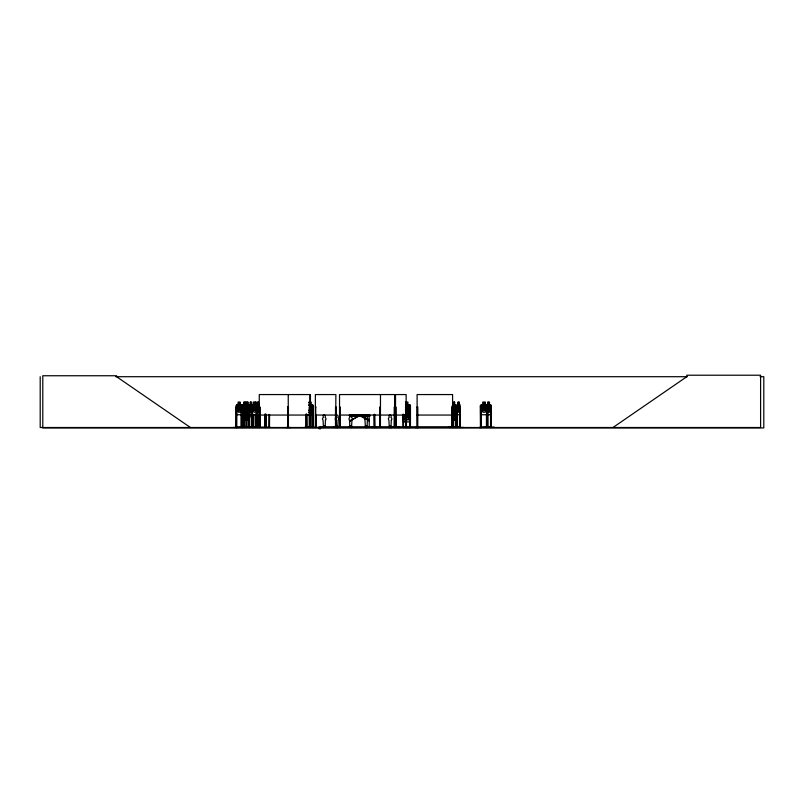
<?xml version="1.0" encoding="UTF-8"?>
<svg xmlns="http://www.w3.org/2000/svg" width="804" height="804" viewBox="0 0 804 804"><rect width="100%" height="100%" fill="white"/><g stroke="black" fill="none" stroke-linecap="round" stroke-linejoin="round"><path stroke-width="1.21" d="M306.746 427.487L306.696 414.251M337.811 426.733L338.172 420.15A1.708 1.708 0 0 0 337.811 417.457C339.037 416.06 336.695 413.477 336.102 415.618M351.579 426.733L351.931 420.15A1.708 1.708 0 0 0 351.579 417.457L351.579 415.618M406.683 418.582L406.734 418.09M459.717 414.753L460.119 412.231M452.22 410.201L452.642 407.678L455.305 407.678L455.617 410.201M455.265 414.753L455.697 412.231M460.421 427.437L459.767 426.763M250.366 402.06L250.406 404.673L249.682 405.507L250.687 408.382L249.722 411.296L250.999 408.934L252.044 411.447M448.944 427.437L463.777 427.437M455.647 427.487L455.255 404.583L455.657 412.251M487.505 405.598L489.395 405.507L489.395 410.211L487.988 410.211L487.938 405.477L488.762 407.809L490.058 405.598L489.093 408.402L490.088 411.387L488.792 408.934L487.566 411.437M490.39 414.673L490.892 412.231L490.43 414.753L481.264 414.753L480.46 412.251M370.855 427.437L377.568 427.507M318.736 427.437L304.374 427.396M251.873 427.487L251.923 426.763M239.16 427.437L269.652 427.115M251.562 427.487L251.632 407.015L252.335 407.015L252.215 427.437M251.763 427.437L251.843 405.487L252.506 404.583L251.964 405.517M483.405 427.437L494.199 427.075M244.104 410.181L244.758 407.678L249.23 407.678L249.813 410.191M244.175 410.201L244.808 407.678M249.753 412.251L249.059 414.753L244.627 414.753L244.104 412.241M241.29 414.673L241.934 412.231M241.341 414.753L242.054 412.251L242.054 405.477L241.371 404.583L236.848 404.583M256.898 414.673L257.541 412.231M256.948 414.753L257.652 412.251L256.888 402.06L258.406 402.06L259.079 410.211L258.355 412.231L257.009 412.231M453.355 417.758L453.315 420.371L454.521 420.371L453.355 420.281L452.863 416.924L453.627 414.03L453.034 410.985L453.848 413.497L454.833 411.045L454.089 414.05L454.813 416.834L454.521 402.06M454.451 420.371L455.054 412.211L454.491 405.507L453.376 405.457L452.903 427.507M486.973 414.753L487.726 412.241M241.27 427.396L241.23 407.015L241.934 407.015M246.124 427.457L246.888 426.763L246.838 427.507L246.818 420.271M312.233 414.673L313.037 412.231M313.108 412.251L312.294 414.753L306.927 414.753M233.512 427.437L238.547 427.507M248.868 427.457L248.999 416.663M249.119 427.437L249.119 407.015M244.064 409.296L243.401 411.296L243.913 411.306M252.175 405.759L251.29 408.402L251.913 410.221M409.527 414.673L410.372 412.231M410.452 412.251L409.588 414.753L403.668 414.753M410.452 417.155L409.588 419.658L403.668 419.658L402.894 417.155M409.527 421.849L410.372 419.407L409.588 421.929L403.668 421.929L402.894 419.427M487.505 411.135L488.47 408.382L487.857 406.633M457.255 404.583L457.174 414.753L459.787 414.753L460.079 412.251M452.702 404.583L452.381 412.231M455.215 417.849L455.617 416.914L455.295 417.849L454.451 417.849M481.355 427.437L481.184 407.015L480.44 407.015M339.419 427.095L332.705 427.507M402.693 427.437L409.99 427.507M246.054 410.201L245.109 412.211L245.109 416.924L246.054 417.758L246.044 420.371L247.863 420.281L247.813 417.758L248.748 416.924C247.552 415.889 249.461 398.161 247.24 408.402L248.486 411.387L246.858 408.934L245.23 411.387L246.456 408.382L245.28 405.507L246.828 407.809L247.823 405.528L246.054 405.507L246.054 410.211L247.813 410.201M246.054 402.151L246.054 404.673L245.109 405.507L245.109 410.211L246.054 412.231L246.054 416.924L247.029 414.623L248.486 416.974L247.401 414.05L248.346 410.985L246.999 413.497L245.381 411.045L246.627 414.03L245.411 416.834L247.813 416.924L247.813 412.211L248.748 410.211L248.748 405.507L247.813 404.673L247.873 402.06L245.934 402.06L245.994 404.673M242.567 427.507L242.587 405.487L242.979 404.583L249.089 404.583M242.587 405.487L243.049 404.583M248.908 405.487L249.371 404.583L259.34 404.583M248.959 405.517L249.391 404.673M367.056 419.608L369.368 420.442L360.403 416.09M367.187 419.678L361.096 416.09M309.61 407.809C310.354 403.98 313.228 405.497 310.103 408.402C313.158 411.457 310.615 412.934 309.651 408.934M405.799 410.512L406.553 409.085M406.151 413.296C402.623 416.904 405.729 417.658 406.683 413.849C407.698 417.648 410.683 416.894 407.186 413.306C410.502 410.372 407.638 408.904 406.643 412.723L405.799 411.236M409.105 415.125L407.849 417.145L405.497 417.145L404.231 415.125L404.241 417.397L405.497 419.407L407.849 419.407L409.115 417.397L409.105 410.422L407.849 409.578M249.129 417.758L249.813 416.944L249.753 405.477L249.039 404.583M249.16 417.849L249.813 416.944M350.122 415.005L349.871 417.457A1.708 1.708 0 0 0 349.519 420.15L349.871 426.733M487.234 405.507L487.988 404.673L488.008 402.06L488.058 404.673M480.44 427.507L480.43 405.477L481.315 404.583L490.48 404.583L491.013 405.477L490.41 404.583M358.956 414.894L361.127 415.176M323.67 427.497C322.253 428.291 323.218 425.316 323.178 427.105M325.037 427.366L325.54 426.391L325.339 427.105M338.404 427.507L335.479 427.487L335.519 407.015L336.102 407.015L335.65 427.386M338.213 427.386L337.549 427.497L338.263 427.376M338.042 427.487L338.243 426.391L338.042 427.105M349.74 427.487L349.449 426.391L349.639 427.105M351.308 427.487L352.011 426.391L351.81 427.105M351.84 427.507L349.469 427.376M365.217 427.487L364.916 426.391L365.116 427.105M367.177 427.497L367.478 426.391L367.287 427.105M367.348 427.497L365.116 427.497M388.995 427.507C389.809 428.19 387.88 425.879 389.025 427.105M391.056 427.507L391.578 427.497L389.025 427.477M253.883 402.151L253.883 404.673L252.918 405.507L252.918 410.211L253.883 412.231L255.672 412.231L256.637 410.211L256.637 405.507L255.672 404.673L255.682 402.06M482.973 404.673L481.757 405.507L481.757 410.211L482.973 412.231L485.234 412.231L486.45 410.211L486.45 405.507L485.234 404.673L485.314 402.06L482.862 402.06L482.943 404.673M612.99 427.507L686.797 376.704L686.797 375.217L760.594 375.217L760.594 427.507L40.2 427.507L40.2 376.704M249.753 405.477L250.979 407.809L252.215 405.598M358.262 416.09L352.172 419.678M352.212 419.296L350.142 420.733L358.956 416.09M335.841 427.507L336.183 427.366M406.673 409.105C406.452 411.196 411.467 413.417 407.186 408.402C410.502 405.467 407.638 403.99 406.643 407.809L405.799 406.332M115.655 376.704L687.179 376.704M760.031 376.704L763.8 376.704L763.8 427.929L42.793 427.929L42.793 375.749L116.6 375.749L116.6 376.704L190.397 427.507M308.625 402.151L310.826 402.06L310.826 404.583L311.892 405.507L311.892 410.211L310.756 412.231L308.625 412.231M405.417 402.06L407.929 402.06L407.849 404.673L409.105 405.507L409.105 410.211L407.849 412.231L405.497 412.231M459.074 402.06L457.918 402.06L457.416 405.507L457.958 412.231L458.963 412.231L459.506 410.211L459.004 402.06L459.074 404.583M487.938 402.06L489.505 402.06L489.395 404.673L490.138 405.507L490.138 410.211L489.395 412.231L487.988 412.231M308.997 402.573L310.374 402.573M308.997 403.407L310.374 403.407M308.625 404.673L312.304 404.583L313.108 405.477L312.997 427.507M405.497 404.673L409.568 404.583L410.452 405.477L410.452 427.507M452.622 404.583L455.335 404.583M241.321 404.583L242.054 405.477M308.625 405.507L310.756 405.507L310.726 427.507M313.078 405.477L312.274 404.583M405.497 405.507L407.849 405.507L407.849 417.397L405.497 417.397L405.497 415.035M480.43 405.477L480.611 427.507M487.747 405.487L486.953 404.583L487.747 405.487L487.777 427.507M249.642 407.015L248.938 407.015L248.938 409.427M257.541 407.015L256.838 407.015L256.747 427.487M259.109 407.015L259.943 407.015L260.054 427.437M309.862 407.015L309.168 407.015L309.249 427.507M312.997 407.015L312.253 407.015L312.294 427.507M315.379 407.015L315.962 407.015M339.519 407.015L340.213 407.015L340.293 427.507M380.503 407.015L379.8 407.015L379.729 427.507M405.417 406.975L407.929 406.975M410.372 407.015L409.678 407.015L409.759 427.507M417.095 407.015L417.829 407.015L417.768 427.507M452.873 407.015L451.989 407.015L451.918 427.507M456.893 407.015L457.134 427.507M486.852 427.437L487.033 407.015L487.767 407.015M405.919 407.477L407.427 407.477L407.427 408.321L405.919 408.321M244.798 407.759L249.19 407.759M256.456 407.859L258.375 407.859M452.602 407.759L455.275 407.759M405.417 409.246L407.94 409.246L405.497 409.326M405.497 409.578L409.568 409.497L410.452 410.382M405.919 409.749L407.427 409.749L407.427 410.583L405.919 410.583M251.763 410.211L250.406 410.211L250.406 405.507L251.893 405.487L252.436 414.753M257.009 410.211L258.355 410.211L258.355 405.507L257.009 405.507L256.948 427.507M308.625 410.211L310.756 410.211M405.497 410.211L407.849 410.211M453.426 410.201L454.491 410.211M405.497 410.422L407.849 410.422M405.497 411.849L409.527 411.849L410.452 412.653L407.929 411.759L409.115 412.683M246.054 412.231L247.813 412.211M251.893 412.241L250.406 412.231L249.18 407.678M452.873 410.211L453.436 412.231L454.491 412.231M405.497 412.683L407.849 412.683M236.828 414.753L241.391 414.753M242.969 414.753L242.567 412.231L243.069 414.673M249.29 414.753L259.38 414.753M265.149 414.753L265.943 414.753M452.612 414.753L455.345 414.753M259.26 415.055L309.862 415.055M315.379 415.055L335.871 415.055M339.519 415.055L394.643 415.055M395.528 415.055L407.849 415.125M417.095 415.055L452.592 415.055M349.438 415.517L369.92 415.517M349.438 415.799L369.92 415.799M249.19 417.758L244.798 417.758L244.104 416.954L244.828 417.849M452.18 416.954L453.386 417.849M452.602 417.758L455.275 417.758M244.778 417.849L246.044 417.849M247.873 417.849L249.21 417.849M246.366 419.025L247.501 419.025L247.501 419.859L246.366 419.859M409.527 419.577L403.729 419.577L402.975 417.145M369.126 420.783L369.126 421.427M235.964 426.763L236.798 426.763L236.798 427.507M241.16 426.763L241.994 426.763L241.994 427.507L241.934 405.507M242.215 426.763L242.959 426.763M244.597 426.763L243.642 427.396M248.536 426.763L249.702 426.763L249.702 427.507M251.562 426.763L253.21 426.763M255.893 426.763L255.079 427.437M256.767 426.763L257.602 426.763L257.602 427.507M260.014 426.763L259.039 426.763L259.059 427.507M265.199 426.763L264.717 427.507M266.023 426.763L265.591 427.507L265.601 414.251M268.797 426.763L269.652 426.763L269.642 427.507M288.495 426.763L287.681 426.763L287.691 427.507M306.002 426.763L306.887 426.763M309.942 426.763L309.088 426.763L309.088 427.507M312.183 426.763L313.068 426.763M316.022 426.763L315.309 426.763L315.339 427.507L315.379 394.563L335.871 394.563L335.68 427.276M335.449 426.763L336.162 426.763L336.142 427.507M340.293 426.763L339.439 426.763L339.388 427.457M374.795 426.763L374.091 426.763L374.121 427.507L374.151 414.422M379.719 426.763L380.583 426.763L380.604 427.507M394.241 426.763L394.945 426.763L394.905 427.507M395.478 426.763L396.03 426.763M405.899 426.763L406.452 426.763M410.452 426.763L409.598 426.763L409.598 427.507M417.025 426.763L417.899 426.763L417.899 427.507M451.918 426.763L452.933 426.763M455.315 426.763L455.989 426.763M456.833 426.763L457.496 426.763M480.37 426.763L481.264 426.763M486.42 426.763L487.847 426.763M236.617 426.974L241.341 426.974M242.728 426.974L259.28 426.974M264.878 426.974L265.863 426.974M306.776 426.974L312.294 426.974M452.672 426.974L455.587 426.974M457.225 426.974L460.029 426.974M481.194 426.974L490.711 426.974M285.691 427.507L291.088 427.507M322.977 427.105L325.54 427.105M349.438 427.105L352.011 427.105M364.916 427.105L367.478 427.105M388.824 427.105L399.347 427.507M325.68 427.497L322.977 427.276L323.68 427.477M310.344 427.487L310.455 394.563M255.35 427.487L255.21 414.251M252.456 427.457L252.536 426.763M452.903 416.934L453.868 414.623L454.461 416.904L453.426 416.924L453.426 412.211M409.527 404.673L410.372 405.507M252.486 405.507L251.763 404.673L251.742 402.06L250.295 402.06L250.345 404.673M256.928 404.583L257.592 405.507L257.501 427.507M459.697 404.583L460.169 427.507M243.924 405.588L244.074 407.507M480.541 412.231L481.345 414.673M403.729 421.849L402.975 414.904M243.853 427.467L243.833 407.015L244.527 407.015L244.587 427.507M251.903 412.231L252.486 414.753M236.889 414.753L236.235 412.241L236.296 405.487L236.909 404.583L236.356 405.517L236.205 427.507M244.687 414.753L243.361 410.211L244.044 402.06M339.549 427.467L339.519 394.563L394.643 394.563L394.573 427.507M452.602 427.467L452.592 394.563L417.095 394.563L417.165 427.507M456.833 427.396L457.185 404.583L459.777 404.583L460.049 412.231M452.3 412.231L452.692 414.753M456.873 412.231L457.245 414.753M402.593 427.396L403.618 426.763L403.618 427.507M336.102 426.733L335.75 420.15A1.708 1.708 0 0 1 336.102 417.457M490.942 405.477L490.882 427.507M490.762 407.015L490.711 427.507M490.561 427.507L490.551 407.015L491.174 407.015L491.164 427.507L491.224 426.763L490.49 426.763L490.5 427.507M487.646 405.517L487.696 427.507M487.194 426.763L487.194 427.507L487.103 407.015M486.782 426.763L486.792 427.507M486.691 414.251L486.691 427.507M486.48 414.251L486.43 427.507M481.425 427.507L479.385 427.507M481.114 407.015L481.134 427.507M460.36 427.507L460.36 407.015L459.828 407.015L459.787 427.507M460.049 426.763L460.029 427.507M457.436 414.251L457.466 427.507M457.225 426.763L457.225 427.507M456.853 426.763L456.803 427.507M455.727 426.763L455.838 427.507L455.928 407.015L455.386 407.015L455.386 427.507L455.345 426.763M454.561 404.673L454.602 402.06L453.396 402.06L452.873 410.633M452.722 407.015L452.722 410.713M452.722 416.884L452.722 427.507M452.481 426.763L452.411 427.507L452.34 405.487M452.119 407.015L452.049 427.507M450.652 427.507L450.652 426.864L319.057 426.864L319.057 428.783L320.555 428.783L320.555 426.864M449.165 426.864L449.165 427.507M419.035 427.507L415.155 427.507M417.588 426.763L417.608 427.507M417.236 407.015L417.316 427.507M410.291 426.763L410.291 427.507M406.392 407.015L406.452 427.507M406.191 427.507L406.141 394.563L395.528 394.563L395.528 427.507M406.04 426.763L406.08 427.507M405.95 407.015L405.93 427.507M403.538 414.251L403.457 427.507M402.844 414.251L402.925 427.507M399.427 426.864L399.427 427.507M397.94 426.864L397.94 427.507M395.97 414.422L395.99 427.507M395.789 407.015L395.789 427.507M395.719 407.015L395.739 427.507M394.875 427.507L394.875 407.015L394.302 407.015L394.261 427.507M394.533 407.015L394.493 427.507M391.458 427.507L391.387 426.391L391.186 427.105M390.503 427.105L390.503 425.607L389.719 425.607L389.719 427.105M380.493 394.563L380.413 427.507M379.89 426.763L379.88 427.507M374.734 414.422L374.775 427.507M374.503 414.422L374.533 427.507L374.383 414.422M369.227 416.09L369.227 427.507M367.056 415.618L367.056 417.457A1.708 1.708 0 0 1 367.408 420.15L367.056 426.733L365.348 426.733L364.996 420.15A1.708 1.708 0 0 1 365.348 417.457L365.348 415.618M366.594 427.105L366.594 425.607L365.81 425.607L365.81 427.105M364.875 415.236L361.72 415.236M359.679 415.236L359.679 416.09M358.152 415.236L354.996 415.236M351.117 427.105L351.117 425.607L350.333 425.607L350.333 427.105M340.132 426.763L340.132 427.507M337.348 427.105L337.348 425.607L336.564 425.607L336.564 427.105M335.75 407.015L335.71 427.507M324.655 427.105L324.655 425.607L323.871 425.607L323.871 427.105M315.962 414.422L316.002 427.507M315.731 407.015L315.771 427.507M315.61 414.422L315.61 427.507M312.887 407.015L312.887 427.507M312.796 426.763L312.776 427.507M312.374 407.015L312.475 427.507M310.796 402.06L310.756 404.673M309.912 427.507L309.862 394.563L259.26 394.563L259.28 427.507M309.781 426.763L309.781 427.507M306.816 414.251L306.887 427.507M306.615 426.763L306.595 427.507M306.183 414.251L306.183 427.507M306.073 414.251L306.073 427.507M288.425 427.507L288.425 407.015L287.742 407.015L287.752 427.507M288.244 394.563L288.244 427.507M288.154 426.763L288.043 427.507M287.932 407.015L287.872 427.507M269.571 414.422L269.491 427.507M268.958 426.763L268.958 427.507M268.878 414.422L268.817 427.507M265.953 414.251L266.023 427.507M265.873 414.251L265.863 427.507M265.139 427.507L265.129 414.251L265.039 427.507M264.787 414.251L264.878 427.507M259.752 407.015L259.742 427.507M259.722 414.251L259.712 427.507M259.451 407.015L259.401 427.507M259.109 414.251L259.109 427.507M258.335 402.06L258.285 404.673M257.36 407.015L257.28 427.507M257.099 426.763L257.119 427.507M255.732 404.583L255.732 402.06L253.762 402.06L253.823 404.673M255.833 414.251L255.873 427.507M255.612 414.251L255.652 427.507M255.431 414.251L255.511 427.507M253.139 414.251L253.139 427.507M252.928 414.251L252.969 427.507M252.747 414.251L252.697 427.507M252.526 414.251L252.396 427.507M252.165 407.015L252.165 427.507M249.642 405.507L249.642 427.507M249.461 407.015L249.461 409.427M249.461 416.663L249.371 427.507M249.22 416.663L249.26 427.507M248.818 417.859L248.768 427.507M248.597 417.859L248.597 427.507M247.863 417.758L247.933 420.371L245.994 420.371L245.994 417.849M247.813 402.06L247.753 404.673M246.607 420.271L246.506 427.507L246.426 417.859M246.205 417.859L246.185 427.507M245.371 404.673L245.421 402.06L243.974 402.06L243.974 404.583M244.356 407.015L244.396 427.507M244.165 416.954L244.165 405.517L244.728 404.673L244.044 405.487L244.014 427.507M244.245 426.763L244.265 427.507M242.939 427.507L242.898 407.015L242.275 407.015L242.255 427.507M242.677 414.251L242.728 427.507M242.446 426.763L242.446 427.507M241.763 407.015L241.672 427.507M241.491 426.763L241.522 427.507M241.401 407.015L241.311 427.507M236.617 427.507L236.728 407.015L236.034 407.015L236.044 427.507M236.557 407.015L236.557 427.507M236.446 426.763L236.296 427.507M325.469 420.15L325.117 426.733L323.409 426.733L323.047 420.15A1.708 1.708 0 0 1 323.409 417.457C321.851 414.1 326.665 414.1 325.117 417.457A1.708 1.708 0 0 1 325.469 420.15M391.317 420.15L390.965 426.733L389.257 426.733L388.895 420.15A1.708 1.708 0 0 1 389.257 417.457C387.699 414.1 392.513 414.1 390.965 417.457A1.708 1.708 0 0 1 391.317 420.15M459.506 411.296L458.571 408.934L457.617 411.296L458.34 408.382L457.717 405.457L458.963 405.507L458.963 410.211L457.958 410.211L457.958 405.477L458.551 407.809L459.466 405.497L458.782 408.402L459.506 411.296M455.054 411.296L454.069 408.934L453.074 411.296L453.828 408.382L453.175 405.457L454.049 407.809L455.014 405.497L454.29 408.402L455.054 411.296M240.778 411.296L240.125 411.306L239.11 408.934C238.366 412.934 236.074 411.427 238.698 408.382L237.492 405.507L239.069 407.809L240.708 405.497L239.491 408.402L240.778 411.296M256.386 411.296L255.732 411.306L254.707 408.934C253.974 412.934 251.682 411.427 254.305 408.382L253.099 405.507L254.677 407.809L256.315 405.497L255.099 408.402L256.386 411.296M482.038 405.497L483.576 408.402C480.209 411.96 483.083 412.764 484.058 408.934C484.993 412.764 487.978 411.96 484.581 408.382C487.676 405.497 485.083 403.98 484.098 407.809L482.822 405.528L482.038 405.497M241.029 410.211L240.064 412.231L238.275 412.231L237.321 410.211L238.155 402.06L240.135 402.06L240.014 404.673L241.029 405.507L241.029 410.211M239.753 402.573L238.597 402.573L238.597 403.407L239.753 403.407L239.753 402.573M245.2 402.573L244.326 402.573L244.326 403.407L245.2 403.407L245.2 402.573M247.491 402.573L246.366 402.573L246.366 403.407L247.491 403.407L247.491 402.573M251.521 402.573L250.647 402.573L250.647 403.407L251.521 403.407L251.521 402.573M255.35 402.573L254.205 402.573L254.205 403.407L255.35 403.407L255.35 402.573M258.114 402.573L257.25 402.573L257.25 403.407L258.114 403.407L258.114 402.573M407.427 402.573L405.919 402.573L405.919 403.407L407.427 403.407L407.427 402.573M454.3 402.573L453.627 402.573L453.627 403.407L454.3 403.407L454.3 402.573M458.782 402.573L458.139 402.573L458.139 403.407L458.782 403.407L458.782 402.573M484.832 402.573L483.375 402.573L483.375 403.407L484.832 403.407L484.832 402.573M489.144 402.573L488.239 402.573L488.239 403.407L489.144 403.407L489.144 402.573M240.064 405.507L238.275 405.507L238.275 410.211L240.064 410.211L240.064 405.507M255.672 405.507L253.883 405.507L253.883 410.211L255.672 410.211L255.672 405.507M485.234 405.507L482.973 405.507L482.973 410.211L485.234 410.211L485.234 405.507M369.92 415.236L349.438 415.236L349.438 416.09L369.92 416.09L369.92 415.236M454.3 419.025L453.617 419.025L453.617 419.859L454.3 419.859L454.3 419.025M350.554 420.783L350.232 421.427L350.554 420.783"/></g></svg>
